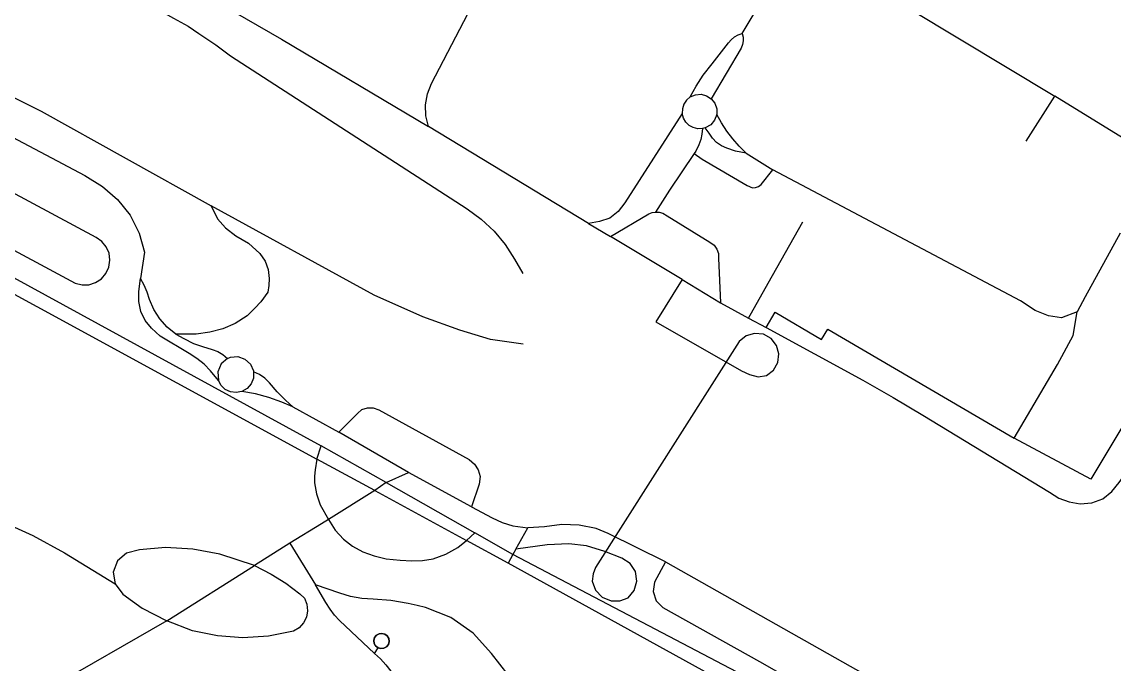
# Model space of a CAD drawing. Header units: metres. Extents: x 327752 to 330302, y 2791504 to 2794271.
# Drawn here: x 328525.9 to 328940.2, y 2792193.8 to 2792437.5 of the extents above; entities that cross this region are included whole.
import ezdxf

# ---------------------------------------------------------------- set-up
doc = ezdxf.new("R2010")
doc.units = ezdxf.units.M

msp = doc.modelspace()

# ---------------------------------------------------------------- linework, layer by layer
for p, q in [((328799.07, 2792433.15), (328818.85, 2792465.86)), ((328862.85, 2792442.34), (328917.65, 2792409.3)), ((328906.75, 2792392.19), (328917.65, 2792409.3)), ((328945.04, 2792392.5), (328917.65, 2792409.3)), ((328740.83, 2792361.06), (328680.16, 2792397.85)), ((328785.11, 2792397.3), (328784.05, 2792397.03)), ((328800.66, 2792387.74), (328810.68, 2792381.4)), ((328740.83, 2792361.06), (328749.19, 2792356.01)), ((328776.27, 2792339.78), (328749.19, 2792356.01)), ((328776.27, 2792339.78), (328790.82, 2792330.89)), ((328790.82, 2792330.89), (328801.43, 2792325.12)), ((328801.43, 2792325.12), (328808.13, 2792321.49)), ((328628.68, 2792291.42), (328646.1, 2792281.79)), ((328672.54, 2792266.53), (328646.1, 2792281.79)), ((328637.82, 2792271.6), (328639.41, 2792276.61)), ((328664.03, 2792262.7), (328639.41, 2792276.61)), ((328659.71, 2792259.63), (328637.82, 2792271.6)), ((328664.03, 2792262.7), (328672.54, 2792266.53)), ((328696.37, 2792253.5), (328672.54, 2792266.53)), ((328664.03, 2792262.7), (328659.71, 2792259.63)), ((328664.03, 2792262.7), (328697.75, 2792243.65)), ((328659.71, 2792259.63), (328642.14, 2792248.62)), ((328659.71, 2792259.63), (328694.5, 2792240.71)), ((328713.18, 2792237.44), (328717.84, 2792245.51)), ((328694.5, 2792240.71), (328697.75, 2792243.65)), ((328710.3, 2792232.1), (328694.5, 2792240.71)), ((328712.06, 2792235.37), (328697.75, 2792243.65)), ((328627.57, 2792239.68), (328614.08, 2792231.27)), ((328627.57, 2792239.68), (328637.2, 2792223.83)), ((328713.18, 2792237.44), (328712.06, 2792235.37)), ((328712.06, 2792235.37), (328710.3, 2792232.1)), ((328580.89, 2792210.19), (328614.08, 2792231.27)), ((328580.89, 2792210.19), (328531.91, 2792182.14)), ((328659.65, 2792197.86), (328660.97, 2792199.97))]:
    msp.add_line(p, q)
for points in [[(328453.13, 2792534.29), (328458.1, 2792531.18), (328465.43, 2792526.44), (328472.49, 2792521.31), (328480.08, 2792515.59), (328490.02, 2792508.63), (328500.23, 2792502.06), (328510.71, 2792495.93), (328537.08, 2792481.33), (328624.35, 2792430.95), (328680.16, 2792397.85)], [(328309.71, 2792511.43), (328330.25, 2792499.67), (328336.32, 2792496.49), (328346.54, 2792493.21), (328377.3, 2792476.58), (328447.7, 2792442.25), (328474.95, 2792431.24), (328501.24, 2792419.58), (328533.17, 2792403.57), (328597.63, 2792367.64)], [(328462.39, 2792512.48), (328468.72, 2792508.03), (328485.68, 2792495.66), (328578.01, 2792441.99), (328583.44, 2792438.87), (328588.93, 2792435.85), (328593.05, 2792433.16), (328599.45, 2792428.79), (328605.05, 2792424.65), (328694.82, 2792366.59), (328700.15, 2792362.67), (328704.96, 2792358.15), (328709.18, 2792353.08), (328712.74, 2792347.52), (328715.89, 2792342.05)], [(328680.16, 2792397.85), (328679.16, 2792401.9), (328679.01, 2792406.08), (328679.7, 2792410.2), (328681.25, 2792414.09), (328701.19, 2792452.54)], [(328779.42, 2792409.04), (328781.62, 2792413.15), (328784.34, 2792417.29), (328787.73, 2792421.6), (328793.95, 2792429.52), (328794.97, 2792430.76), (328796.19, 2792431.81), (328797.58, 2792432.61), (328799.07, 2792433.15)], [(328799.07, 2792433.15), (328799.42, 2792431.76), (328799.46, 2792430.32), (328799.2, 2792428.92), (328798.65, 2792427.59), (328787.38, 2792408.31)], [(328779.42, 2792409.04), (328781.4, 2792409.87), (328783.52, 2792410.02), (328785.59, 2792409.47), (328787.38, 2792408.31)], [(328498.87, 2792406.22), (328549.76, 2792379.19), (328556.43, 2792375.06), (328562.22, 2792370.1), (328566.92, 2792364.13), (328570.38, 2792357.36), (328572.44, 2792350.06), (328570.92, 2792340.13)], [(328779.42, 2792409.04), (328778, 2792407.85), (328776.97, 2792406.31), (328776.41, 2792404.55), (328776.38, 2792402.7)], [(328787.38, 2792408.31), (328788.72, 2792406.61), (328789.42, 2792404.56), (328789.45, 2792402.42)], [(328776.38, 2792402.7), (328754.62, 2792368.78), (328752.08, 2792365.54), (328748.83, 2792362.99), (328744.91, 2792361.73), (328740.83, 2792361.06)], [(328784.05, 2792397.03), (328782.29, 2792396.96), (328780.55, 2792397.37), (328778.99, 2792398.22), (328777.72, 2792399.46), (328776.83, 2792400.99), (328776.38, 2792402.7)], [(328789.45, 2792402.42), (328788.63, 2792400.23), (328787.14, 2792398.44), (328785.11, 2792397.3)], [(328800.66, 2792387.74), (328797.99, 2792390.32), (328795.51, 2792393.08), (328793.25, 2792396.05), (328791.24, 2792399.17), (328789.45, 2792402.42)], [(328800.66, 2792387.74), (328796.57, 2792388.44), (328793.22, 2792389.57), (328791.19, 2792390.49), (328789.37, 2792391.8), (328787.83, 2792393.44), (328786.54, 2792395.26), (328785.11, 2792397.3)], [(328784.05, 2792397.03), (328783.82, 2792394.92), (328783.35, 2792392.85), (328782.66, 2792390.83), (328781.53, 2792388.49), (328780.88, 2792387.5)], [(328481.41, 2792373.14), (328546.11, 2792338.31), (328548.7, 2792337.68), (328551.34, 2792337.78), (328553.86, 2792338.6), (328556.05, 2792340.06), (328557.77, 2792342.07), (328558.87, 2792344.47), (328559.27, 2792347.07), (328558.95, 2792349.68), (328557.92, 2792352.1), (328556.27, 2792354.16), (328554.11, 2792355.69), (328489.47, 2792390.4)], [(328780.88, 2792387.5), (328776.19, 2792380.58), (328771.52, 2792373.71), (328766.21, 2792365.35)], [(328780.88, 2792387.5), (328783.92, 2792385.41), (328801.02, 2792375.36), (328802.99, 2792374.59), (328804.18, 2792374.65), (328805.31, 2792375.05), (328806.28, 2792375.76), (328810.68, 2792381.4)], [(328381.89, 2792384.37), (328401.91, 2792383.76), (328424.53, 2792381.7), (328444.56, 2792377.09), (328461.8, 2792371.01), (328473.06, 2792366.27), (328475.4, 2792371.12), (328487.27, 2792365.45), (328484.89, 2792360.52), (328506.4, 2792349.41), (328639.41, 2792276.61)], [(328926.11, 2792327.45), (328920.24, 2792325.22), (328915.22, 2792326.02), (328910.19, 2792327.99), (328904.6, 2792331.66), (328810.68, 2792381.4)], [(328381.71, 2792379.44), (328399.4, 2792379.29), (328419.88, 2792377.33), (328440.03, 2792373.25), (328459.6, 2792366.95), (328478.33, 2792358.52), (328637.82, 2792271.6)], [(328977.14, 2792373.2), (328975.72, 2792370.82), (328985.22, 2792363.62), (328986.53, 2792362.09), (328987.27, 2792360.22), (328987.34, 2792358.2), (328986.75, 2792356.27), (328931.3, 2792263.98), (328902.28, 2792279.59)], [(328597.63, 2792367.64), (328600.1, 2792362.77), (328603.11, 2792359.35), (328607.08, 2792356.36), (328611.9, 2792353.54), (328616.19, 2792349.58), (328618.18, 2792346.75), (328619.25, 2792343.53), (328619.7, 2792340.14), (328619.54, 2792337.48), (328619.22, 2792335), (328616.54, 2792331.32), (328614.31, 2792328.89)], [(328716, 2792315.26), (328703.64, 2792316.92), (328692.02, 2792320.5), (328677.92, 2792325.6), (328659.54, 2792333.86), (328597.63, 2792367.64)], [(328749.19, 2792356.01), (328763.7, 2792364.64), (328764.92, 2792365.13), (328766.21, 2792365.35)], [(328766.21, 2792365.35), (328767.64, 2792365.28), (328769.03, 2792364.86), (328770.58, 2792363.93), (328786.83, 2792353.92), (328788.45, 2792352.77), (328789.53, 2792351.32), (328790.12, 2792349.6), (328790.15, 2792347.8), (328790.82, 2792330.89)], [(328801.43, 2792325.12), (328808.93, 2792338.38), (328822.05, 2792361.58)], [(328942.5, 2792357.35), (328929.2, 2792333.11), (328926.11, 2792327.45)], [(328808.13, 2792321.49), (328844.86, 2792301.59), (328856.3, 2792294.98), (328867.62, 2792288.2), (328915.67, 2792258.99), (328919.24, 2792256.8), (328923.16, 2792255.32), (328927.3, 2792254.6), (328931.73, 2792255.03), (328935.92, 2792256.53), (328939.27, 2792259.27), (328942.03, 2792262.65), (328944.62, 2792266.23), (328996.23, 2792349.34)], [(328600.44, 2792301.47), (328597.4, 2792305.1), (328594.98, 2792307.59), (328592.28, 2792309.79), (328589.38, 2792311.7), (328578.32, 2792318.3), (328575.05, 2792321.22), (328572.68, 2792324.22), (328571.04, 2792327.65), (328570.21, 2792331.37), (328570.24, 2792335.18), (328570.92, 2792340.13)], [(328584.32, 2792318.96), (328581.06, 2792321.64), (328578.26, 2792324.79), (328575.99, 2792328.34), (328574.31, 2792332.2), (328573.45, 2792334.94), (328572.31, 2792337.6), (328570.92, 2792340.13)], [(328776.27, 2792339.78), (328766.34, 2792323.73), (328798.84, 2792305.06), (328801.81, 2792303.69), (328805.19, 2792302.8), (328808.25, 2792303.37), (328810.93, 2792305.37), (328812.62, 2792308.24), (328813.04, 2792311.56), (328812.14, 2792314.76), (328810.06, 2792317.38), (328807.12, 2792318.98), (328803.78, 2792319.31), (328800.58, 2792318.32), (328798, 2792316.18), (328743.41, 2792230.47), (328742.6, 2792228.09), (328742.25, 2792225.28), (328743.45, 2792221.82), (328745.95, 2792219.15), (328749.34, 2792217.75), (328752.72, 2792217.78), (328755.82, 2792218.97), (328758.16, 2792221.78), (328759.15, 2792225.3), (328758.58, 2792228.91), (328756.56, 2792231.97), (328753.47, 2792233.94), (328746.95, 2792236.57), (328740.09, 2792238.65), (328733.32, 2792239.42), (328725.17, 2792239.01), (328713.18, 2792237.44)], [(328614.31, 2792328.89), (328611.28, 2792326.01), (328606.74, 2792323.03), (328602.1, 2792320.99), (328597.17, 2792319.75), (328592.03, 2792319.04), (328584.32, 2792318.96)], [(328808.13, 2792321.49), (328811.61, 2792327.36), (328829.18, 2792317), (328831.6, 2792320.93), (328902.28, 2792279.59)], [(328902.28, 2792279.59), (328918.66, 2792307.5), (328924.6, 2792318.55), (328926.11, 2792327.45)], [(328584.32, 2792318.96), (328587.36, 2792317.34), (328590.98, 2792315.44), (328594.42, 2792314.27), (328598.03, 2792313.23), (328600.18, 2792312.43), (328602.17, 2792311.28), (328603.94, 2792309.82)], [(328603.94, 2792309.82), (328604.96, 2792310.22), (328607.79, 2792310.47), (328610.48, 2792309.55), (328612.56, 2792307.64), (328613.7, 2792305.06), (328613.76, 2792304.68)], [(328603.94, 2792309.82), (328601.42, 2792307.74), (328600.16, 2792304.72), (328600.44, 2792301.47)], [(328613.76, 2792304.68), (328613.71, 2792302.34), (328612.87, 2792300.16), (328611.33, 2792298.39), (328609.29, 2792297.21)], [(328628.68, 2792291.42), (328625.85, 2792294.01), (328622.69, 2792297.18), (328619.75, 2792300.51), (328618.02, 2792302.25), (328616.02, 2792303.66), (328613.76, 2792304.68)], [(328609.29, 2792297.21), (328607.15, 2792296.83), (328604.99, 2792297.11), (328603.03, 2792298.05), (328601.46, 2792299.55), (328600.44, 2792301.47)], [(328628.68, 2792291.42), (328624.44, 2792293.23), (328619.51, 2792295), (328614.45, 2792296.33), (328609.29, 2792297.21)], [(328646.1, 2792281.79), (328653.15, 2792288.92), (328654.85, 2792290.35), (328656.94, 2792291.09), (328659.15, 2792291.05), (328661.22, 2792290.24), (328695.52, 2792271.38), (328697.52, 2792269.71), (328698.96, 2792267.53), (328699.72, 2792265.03), (328699.35, 2792262.05), (328696.37, 2792253.5)], [(328637.82, 2792271.6), (328637.07, 2792267.53), (328636.82, 2792265.07), (328636.87, 2792262.61), (328637.64, 2792258.47), (328639.07, 2792254.25), (328642.14, 2792248.62)], [(328383.76, 2792253.29), (328389.48, 2792256.64), (328398.38, 2792260.69), (328408.26, 2792263.63), (328421.01, 2792265.7), (328435.17, 2792266.21), (328451.44, 2792265.22), (328474.74, 2792261.07), (328497.34, 2792255.28), (328517.47, 2792248.32), (328530.08, 2792242.57), (328542.09, 2792235.96), (328561.23, 2792224.2)], [(328696.37, 2792253.5), (328704.32, 2792249.24), (328708.1, 2792247.53), (328712.05, 2792246.21), (328717.84, 2792245.51)], [(328642.14, 2792248.62), (328639.54, 2792247.02), (328627.57, 2792239.68)], [(328642.14, 2792248.62), (328644.67, 2792244.65), (328647.86, 2792241.19), (328651.32, 2792238.53), (328655.15, 2792236.41), (328659.5, 2792234.82), (328664.01, 2792233.75), (328669.4, 2792233.2), (328673.75, 2792232.98), (328677.9, 2792233.14), (328681.92, 2792233.8), (328686.73, 2792235.55), (328691.19, 2792238.05), (328694.5, 2792240.71)], [(328769.98, 2792232.62), (328748.3, 2792243.36), (328743.73, 2792245.23), (328737.25, 2792246.51), (328730.65, 2792246.74), (328724.11, 2792245.93), (328717.84, 2792245.51)], [(328614.08, 2792231.27), (328600.97, 2792235.51), (328590.73, 2792237.42), (328580.33, 2792238), (328570.48, 2792237.22), (328565.62, 2792235.86), (328562.11, 2792233.03), (328560.57, 2792228.71), (328561.23, 2792224.2)], [(328813.86, 2792173.88), (328808.33, 2792177.59), (328798.64, 2792183.45), (328710.3, 2792232.1)], [(328817.62, 2792178.95), (328809.97, 2792184.01), (328712.06, 2792235.37)], [(328769.98, 2792232.62), (328765.86, 2792224.92), (328765.27, 2792221.29), (328766.41, 2792217.8), (328769.03, 2792215.22), (328805.68, 2792194.74), (328816.5, 2792188.63), (328827.67, 2792181.48), (328838.17, 2792173.87), (328847.24, 2792165.69), (328856.44, 2792157), (328865.81, 2792146.9), (328874.42, 2792136.28), (328881.65, 2792127.11)], [(328769.98, 2792232.62), (328873.22, 2792174.31), (328884, 2792167.64), (328894.07, 2792159.96), (328903.34, 2792151.36), (328908.35, 2792145.82)], [(328614.08, 2792231.27), (328620.44, 2792227.93), (328626.07, 2792224.46), (328631.36, 2792220.52), (328633.04, 2792218.76), (328633.99, 2792216.48), (328634.25, 2792214.04), (328633.81, 2792211.61), (328632.72, 2792209.41), (328631.04, 2792207.6), (328628.92, 2792206.33), (328619.41, 2792204.44), (328609.75, 2792203.81), (328600.09, 2792204.48), (328590.61, 2792206.46), (328580.89, 2792210.19)], [(328561.23, 2792224.2), (328564.18, 2792220.3), (328571.47, 2792215.04), (328580.89, 2792210.19)], [(328659.65, 2792197.86), (328646.38, 2792210.28), (328644.45, 2792212.33), (328642.79, 2792214.67), (328641.22, 2792217.21), (328637.2, 2792223.83)], [(328710.38, 2792189.68), (328704.02, 2792197.76), (328697.03, 2792205.49), (328688.56, 2792211.42), (328678.97, 2792215.24), (328675.86, 2792216), (328672.45, 2792216.83), (328665.83, 2792217.89), (328659.15, 2792218.42), (328654.83, 2792218.63), (328650.58, 2792219.41), (328646.47, 2792220.73), (328637.2, 2792223.83)], [(328660.97, 2792199.97), (328662.08, 2792199.68), (328663.2, 2792199.82), (328664.19, 2792200.37), (328664.89, 2792201.27), (328665.18, 2792202.36), (328665.05, 2792203.48), (328664.47, 2792204.47), (328663.58, 2792205.15), (328662.48, 2792205.45), (328661.35, 2792205.31), (328660.37, 2792204.75), (328659.67, 2792203.86), (328659.37, 2792202.77), (328659.51, 2792201.65), (328660.07, 2792200.67), (328660.97, 2792199.97)], [(328660.97, 2792199.97), (328660.07, 2792200.67), (328659.51, 2792201.65), (328659.37, 2792202.77), (328659.67, 2792203.86), (328660.37, 2792204.75), (328661.35, 2792205.31), (328662.48, 2792205.45), (328663.58, 2792205.15), (328664.47, 2792204.47), (328665.05, 2792203.48), (328665.18, 2792202.36), (328664.89, 2792201.27), (328664.19, 2792200.37), (328663.2, 2792199.82), (328662.08, 2792199.68), (328660.97, 2792199.97)], [(328659.65, 2792197.86), (328661.87, 2792195.75), (328663.92, 2792193.51), (328665.84, 2792191.13), (328667.58, 2792188.64), (328682.19, 2792164.65), (328689.58, 2792151.74)]]:
    msp.add_lwpolyline(points)

doc.saveas('drawing.dxf')
